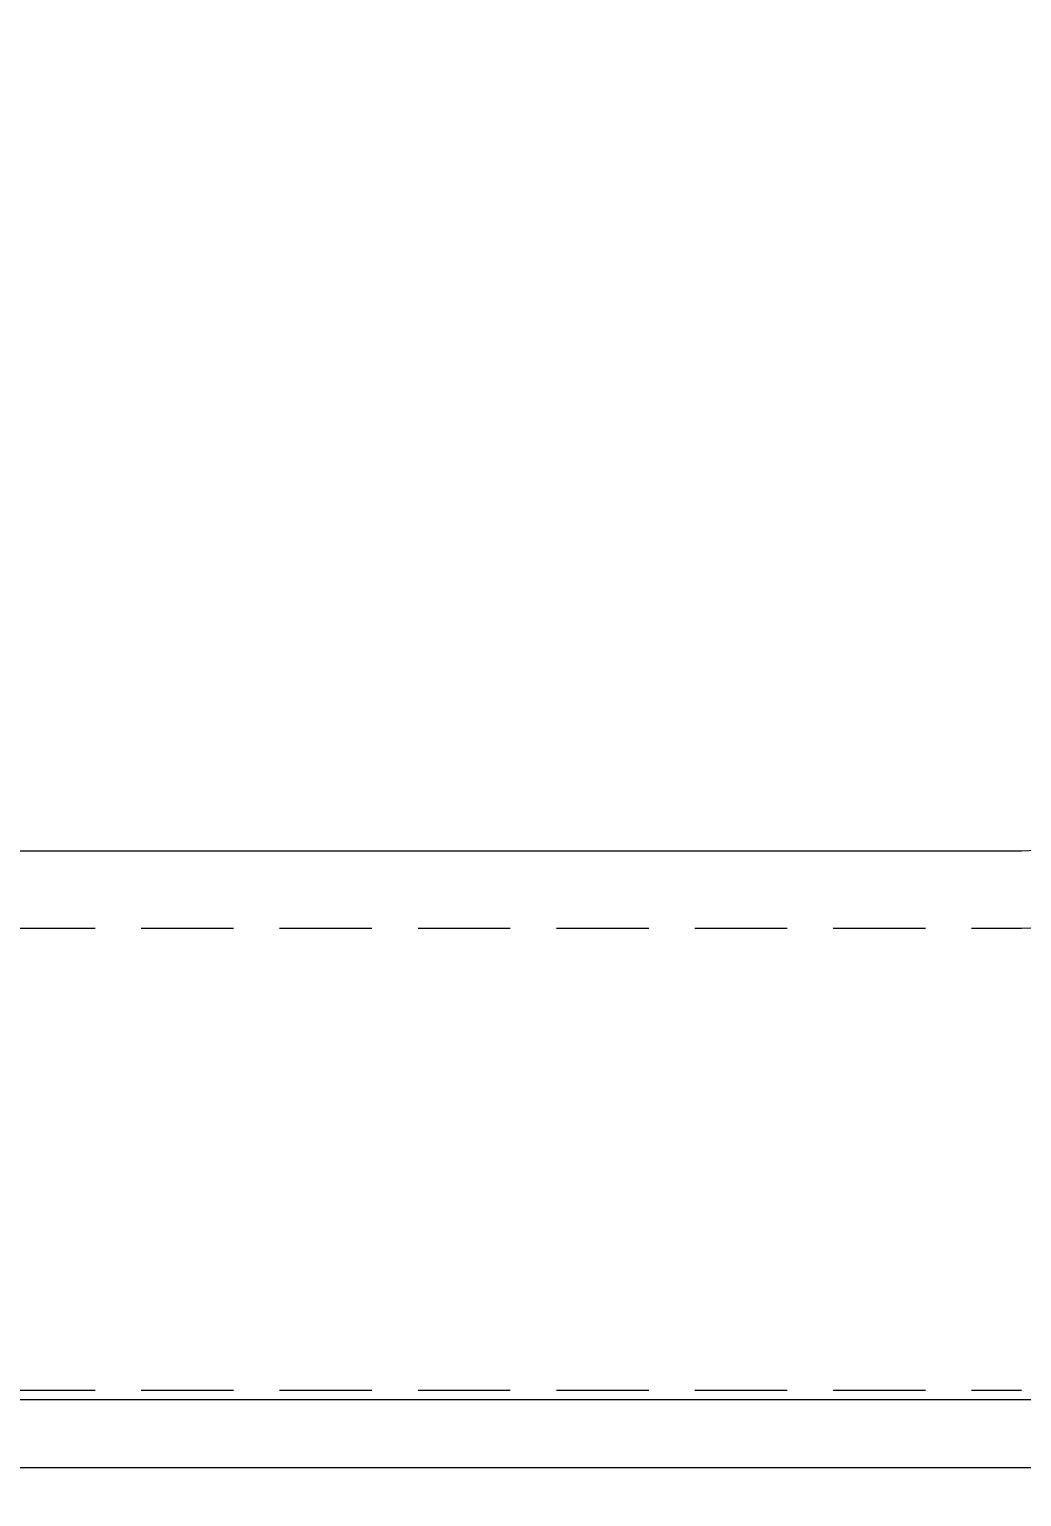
# Model space of a CAD drawing. Header units: millimetres. Extents: x -46397 to 283259, y -8690 to 23983.
# Drawn here: x -39714.9 to -39661.1, y 5767.6 to 5847.1 of the extents above; entities that cross this region are included whole.
import ezdxf

# ---------------------------------------------------------------- set-up
doc = ezdxf.new("R2010")
doc.units = ezdxf.units.MM
doc.linetypes.add('HIDDENX2', pattern=[0.75, 0.5, -0.25])
doc.layers.get('Defpoints').update_dxf_attribs({"lineweight": 0})
doc.layers.add('PHANTOM 2', color=8, linetype='Continuous', lineweight=0)
doc.styles.add('GHI CHÚ 1', font='isocp_IV25.ttf', dxfattribs={"width": 0.8})
doc.dimstyles.new('1-30SCALE', dxfattribs={"dimtxt": 75, "dimasz": 75, "dimexe": 37.5, "dimexo": 30, "dimgap": 30, "dimtad": 1, "dimtoh": 1, "dimdec": 0, "dimdsep": 46, "dimtxsty": 'GHI CHÚ 1', "dimcen": 0.09, "dimclrd": 256, "dimclre": 256, "dimclrt": 2, "dimadec": 0, "dimazin": 0, "dimtfac": 1, "dimtdec": 0, "dimtofl": 0, "dimtmove": 0, "dimatfit": 3, "dimfxl": 1, "dimlwd": 0, "dimlwe": 0, "dimarcsym": 0})

# ---------------------------------------------------------------- blocks, each defined once
blk = doc.blocks.new('*D1602')
at = {"layer": 'Defpoints', "color": 0, "transparency": 16777216}
for p in [(-39820.506, 5772.903, -1.499), (-39366.013, 5772.903), (-39595.047, 5022.903, -1.499)]:
    blk.add_point(p, dxfattribs=at)
at = {"layer": 'PHANTOM 2', "linetype": 'Continuous', "lineweight": 0, "transparency": 16777216}
for p, q in [((-39790.506, 5772.903), (-39336.013, 5772.903)), ((-39366.013, 5112.903), (-39366.013, 5682.903)), ((-39565.047, 5022.903), (-39336.013, 5022.903))]:
    blk.add_line(p, q, dxfattribs=at)
at = {"layer": 'PHANTOM 2', "transparency": 16777216}
for points in [[(-39381.013, 5682.903), (-39351.013, 5682.903), (-39366.013, 5772.903)], [(-39381.013, 5112.903), (-39351.013, 5112.903), (-39366.013, 5022.903)]]:
    blk.add_solid(points, dxfattribs=at)
at = {"layer": 'PHANTOM 2', "color": 2, "transparency": 16777216, "insert": (-39443.513, 5397.903), "char_height": 95, "attachment_point": 5, "rotation": 90, "style": 'GHI CHÚ 1'}
blk.add_mtext('750', dxfattribs=at)

msp = doc.modelspace()

# ---------------------------------------------------------------- linework, layer by layer
at = {"color": 2, "linetype": 'Continuous', "lineweight": 0, "ltscale": 10, "extrusion": (6.89019e-16, 1, 0)}
for p, q in [((-39734.503, 5802.631, -1.499), (-39661.101, 5802.631, -1.499)), ((-39734.503, 5769.231, -1.499), (-39661.101, 5769.231, -1.499))]:
    msp.add_line(p, q, dxfattribs=at)
at = {"color": 1, "linetype": 'HIDDENX2', "lineweight": 0, "ltscale": 10, "extrusion": (6.89019e-16, 1, 0)}
for p, q in [((-39746.311, 5798.444, -1.499), (-39661.101, 5798.444, -1.499)), ((-39746.311, 5773.418, -1.499), (-39661.101, 5773.418, -1.499))]:
    msp.add_line(p, q, dxfattribs=at)
at = {"color": 2, "linetype": 'Continuous', "lineweight": 0, "ltscale": 10}
for points, knots in [([(-39661.101, 5769.231, -1.499), (-39655.093, 5769.231, -1.499), (-39649.098, 5770.4, -1.499), (-39637.617, 5774.884, -1.499), (-39632.179, 5778.29, -1.499), (-39622.063, 5787.127, -1.499), (-39617.514, 5792.73, -1.499), (-39610.046, 5805.185, -1.499), (-39607.123, 5812.044, -1.499), (-39602.943, 5826.46, -1.499), (-39601.688, 5834.018, -1.499), (-39601.186, 5843.466, -1.499), (-39601.138, 5845.29, -1.499), (-39601.138, 5847.114, -1.499)], [3.327667, 3.327667, 3.327667, 3.327667, 3.597156, 3.597156, 3.881016, 3.881016, 4.195175, 4.195175, 4.509334, 4.509334, 4.823494, 4.823494, 4.898463, 4.898463, 4.898463, 4.898463]), ([(-39661.101, 5802.631, -1.499), (-39659.043, 5802.631, -1.499), (-39656.962, 5803.063, -1.499), (-39652.447, 5805.137, -1.499), (-39650.022, 5806.815, -1.499), (-39645.415, 5811.549, -1.499), (-39643.244, 5814.501, -1.499), (-39639.544, 5821.394, -1.499), (-39637.995, 5825.284, -1.499), (-39635.695, 5833.718, -1.499), (-39634.947, 5838.263, -1.499), (-39634.581, 5844.291, -1.499), (-39634.538, 5845.702, -1.499), (-39634.538, 5847.114, -1.499)], [3.327667, 3.327667, 3.327667, 3.327667, 3.641826, 3.641826, 3.955985, 3.955985, 4.249173, 4.249173, 4.530392, 4.530392, 4.812699, 4.812699, 4.898463, 4.898463, 4.898463, 4.898463])]:
    msp.add_open_spline(points, degree=3, knots=knots, dxfattribs=at)
at = {"color": 1, "linetype": 'HIDDENX2', "lineweight": 0, "ltscale": 10}
msp.add_open_spline([(-39661.101, 5798.444, -1.499), (-39658.423, 5798.444, -1.499), (-39655.728, 5799.022, -1.499), (-39650.185, 5801.569, -1.499), (-39647.343, 5803.564, -1.499), (-39642.026, 5809.027, -1.499), (-39639.556, 5812.439, -1.499), (-39635.422, 5820.306, -1.499), (-39633.737, 5824.714, -1.499), (-39631.322, 5834.178, -1.499), (-39630.595, 5839.23, -1.499), (-39630.368, 5845.26, -1.499), (-39630.351, 5846.187, -1.499), (-39630.351, 5847.114, -1.499)], degree=3, knots=[3.327667, 3.327667, 3.327667, 3.327667, 3.641826, 3.641826, 3.955985, 3.955985, 4.259416, 4.259416, 4.552218, 4.552218, 4.845318, 4.845318, 4.898463, 4.898463, 4.898463, 4.898463], dxfattribs=at)

# ---------------------------------------------------------------- dimensions: what is measured, and where the dimension line sits
at = {"layer": 'PHANTOM 2'}
dim = msp.add_linear_dim(base=(-39366.013, 5772.903), p1=(-39595.047, 5022.903, -1.499), p2=(-39820.506, 5772.903, -1.499), angle=90, dimstyle='1-30SCALE', override={"dimtxt": 95, "dimasz": 90, "dimexe": 30, "dimtmove": 1}, dxfattribs=at)
dim.commit()
dim.dimension.update_dxf_attribs({"geometry": '*D1602', "text_midpoint": (-39443.513, 5397.903)})

doc.saveas('drawing.dxf')
